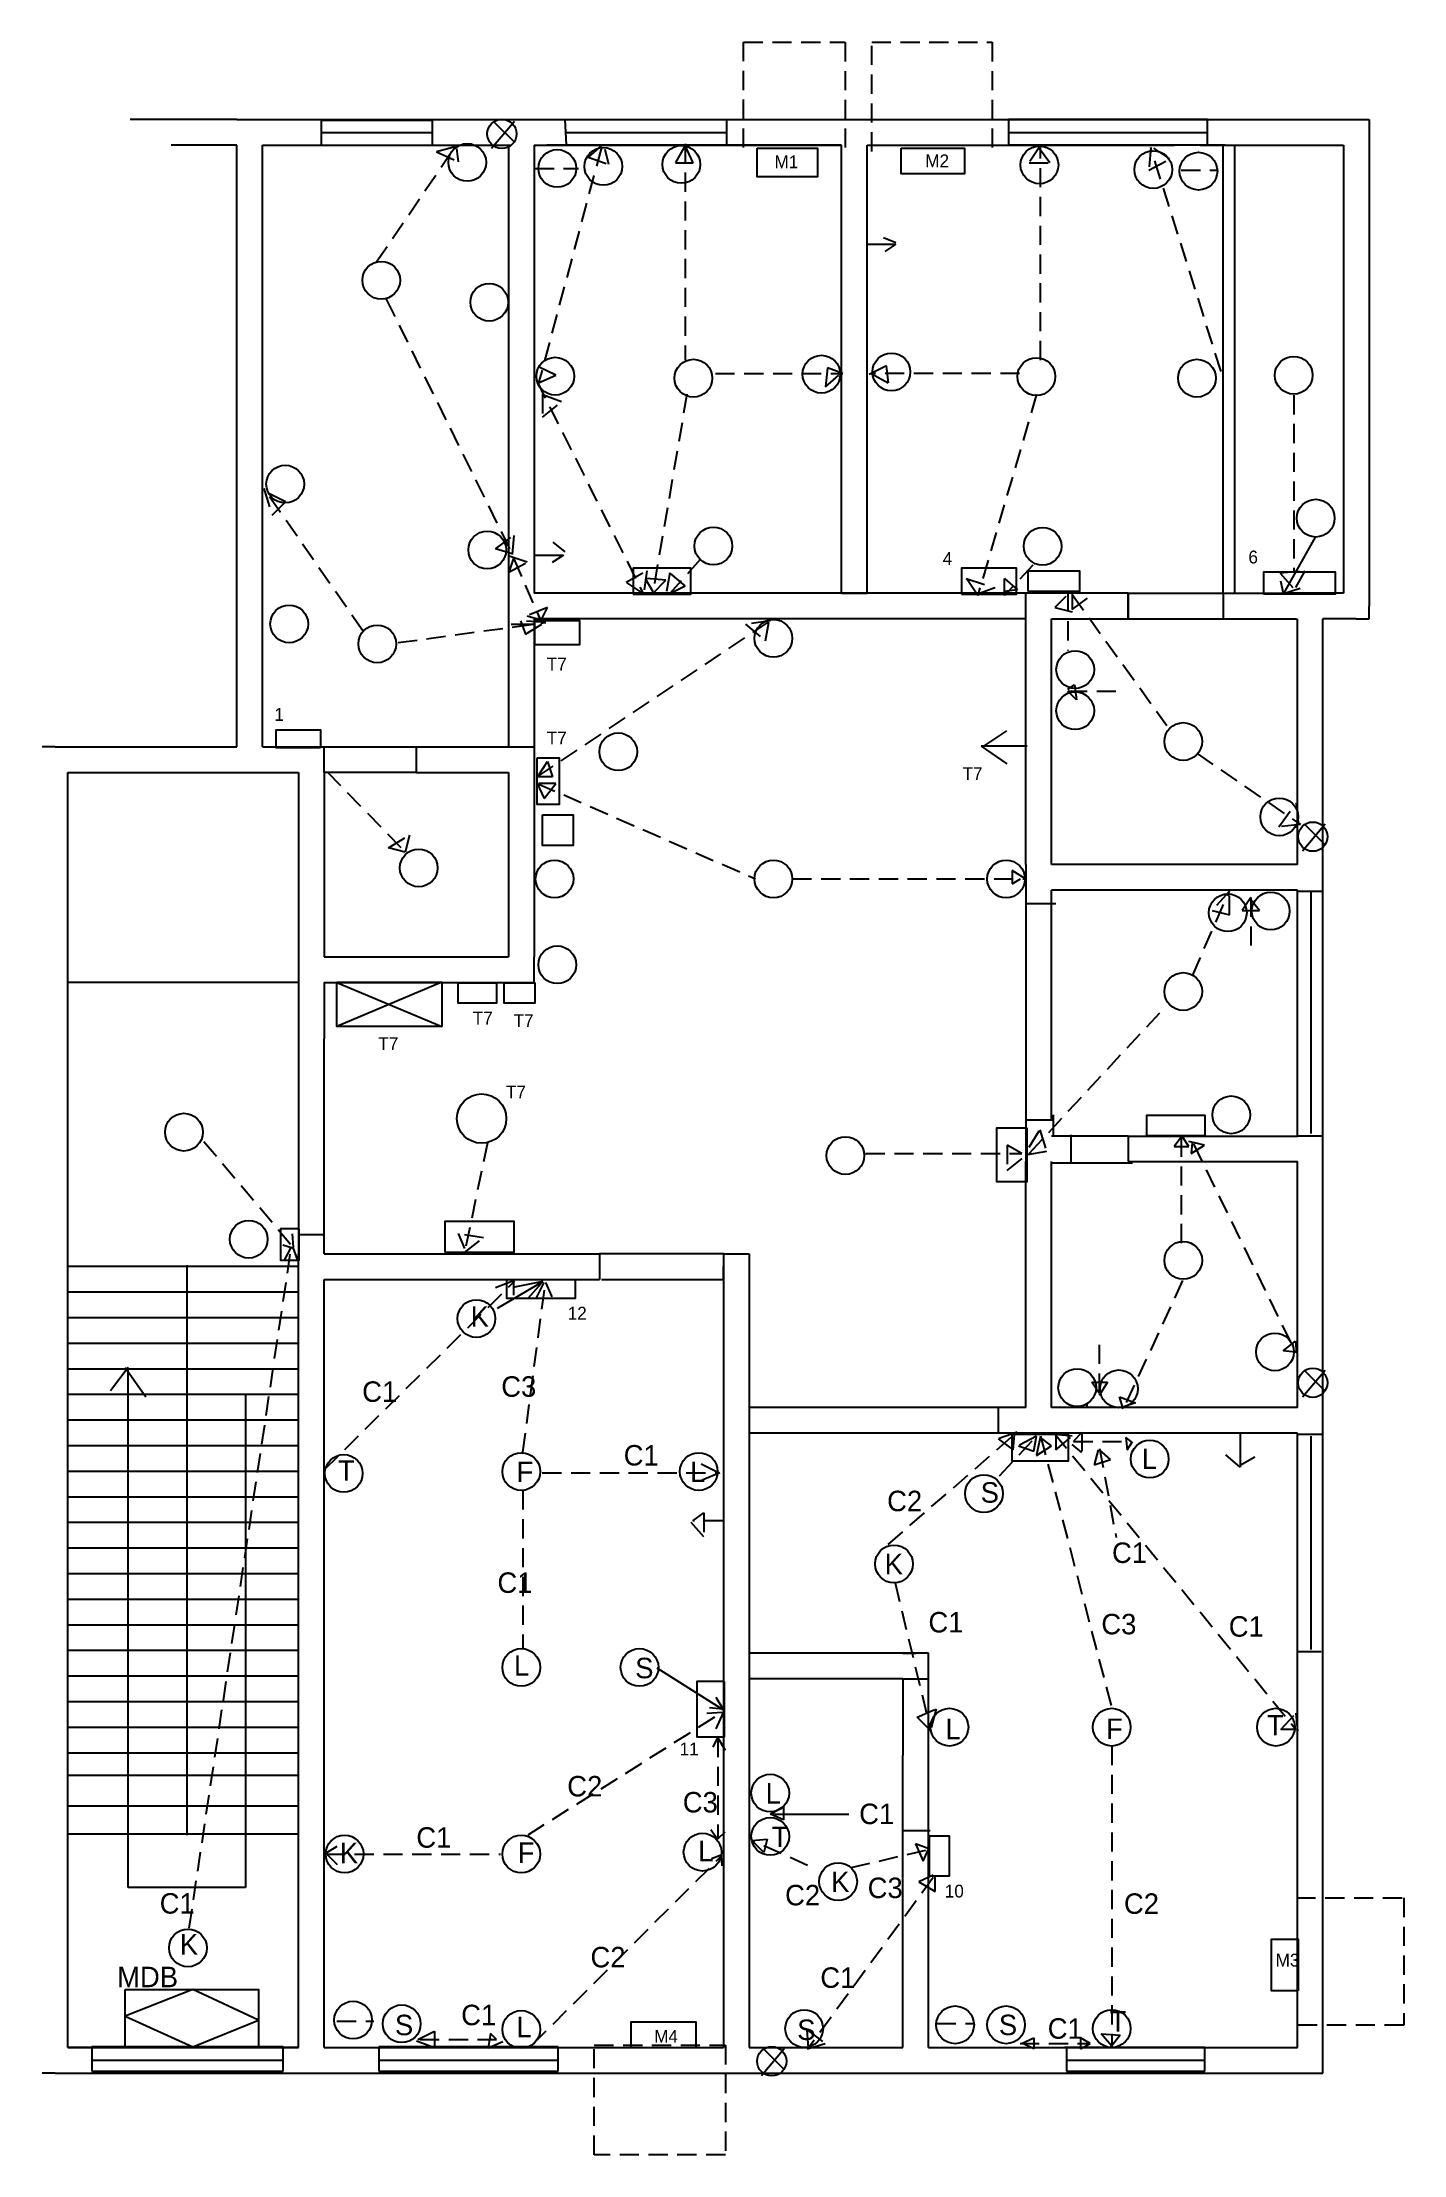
# Model space of a CAD drawing. Header units: inches. Extents: x -1271 to -740, y -450 to 375.
import ezdxf

# ---------------------------------------------------------------- set-up
doc = ezdxf.new("R2010")
doc.units = ezdxf.units.IN
doc.header["$LTSCALE"] = 30
doc.header["$MEASUREMENT"] = 0
doc.linetypes.add('HIDDEN', pattern=[0.375, 0.25, -0.125])

msp = doc.modelspace()

# ---------------------------------------------------------------- linework, layer by layer
at = {"linetype": 'HIDDEN'}
for p, q in [((-997.26, 334.23), (-997.26, 375.39)), ((-997.26, 375.39), (-957.53, 375.39)), ((-957.53, 375.39), (-957.53, 334.23)), ((-947.23, 332.76), (-947.23, 375.39)), ((-947.23, 375.39), (-900.14, 375.39)), ((-900.14, 375.39), (-900.14, 334.23)), ((-1195.04, 345.17), (-1190.04, 345.17)), ((-824.04, 340.17), (-816.14, 340.17)), ((-758.04, 345.17), (-753.04, 345.17)), ((-753.04, 345.17), (-753.04, 340.17)), ((-1140.66, 289.43), (-1109.87, 334.58)), ((-1109.87, 334.58), (-1117.08, 332.61)), ((-1117.08, 332.61), (-1108.56, 328.69)), ((-1108.56, 328.69), (-1109.22, 333.92)), ((-1052.77, 334.26), (-1077.26, 242.34)), ((-1052.77, 335), (-1057.96, 330.55)), ((-1057.96, 330.55), (-1049.8, 327.59)), ((-1049.8, 327.59), (-1051.28, 333.52)), ((-1020.11, 335), (-1023.83, 328.33)), ((-1020.11, 335.74), (-1020.11, 251.24)), ((-1016.98, 328.33), (-1020.11, 335)), ((-881.34, 335), (-885.79, 328.33)), ((-877.63, 328.33), (-882.08, 334.26)), ((-881.34, 251.24), (-881.34, 335)), ((-838.3, 334.26), (-839.04, 325.37)), ((-810.84, 246.79), (-838.3, 334.26)), ((-830.87, 329.81), (-837.55, 334.26)), ((-1078.74, 326.11), (-1061.66, 326.11)), ((-1023.83, 328.33), (-1016.98, 328.33)), ((-885.79, 328.33), (-877.63, 328.33)), ((-839.04, 325.37), (-830.87, 329.81)), ((-826.42, 325.37), (-812.32, 325.37)), ((-1136.73, 275.03), (-1087.6, 175.56)), ((-1070.58, 245.31), (-1079.48, 249.75)), ((-964.46, 248.27), (-965.2, 240.86)), ((-958.52, 246.05), (-964.46, 248.27)), ((-941.45, 249.01), (-948.87, 245.31)), ((-940.71, 242.34), (-941.45, 249.01)), ((-1078, 243.08), (-1036.44, 160.06)), ((-1077.26, 242.34), (-1070.58, 245.31)), ((-1008.24, 246.05), (-958.52, 246.05)), ((-965.2, 240.86), (-960, 245.31)), ((-889.5, 246.05), (-947.39, 246.05)), ((-947.39, 246.05), (-940.71, 242.34)), ((-1068.35, 234.93), (-1076.52, 237.89)), ((-1075.77, 237.89), (-1075.77, 229)), ((-1075.77, 229), (-1068.35, 234.93)), ((-1019.37, 237.89), (-1032.73, 160.06)), ((-882.82, 237.89), (-905.83, 159.31)), ((-782.45, 237.55), (-782.45, 168.86)), ((-1145.9, 145.46), (-1184.55, 201.09)), ((-1184.55, 201.09), (-1181.28, 190.62)), ((-1176.03, 195.85), (-1182.59, 199.12)), ((-1181.28, 190.62), (-1176.03, 195.85)), ((-1094.15, 177.53), (-1086.94, 182.76)), ((-1086.94, 182.76), (-1087.6, 174.91)), ((-1087.6, 175.56), (-1094.15, 177.53)), ((-1081.7, 172.29), (-1089.56, 174.91)), ((-1086.94, 174.26), (-1088.91, 168.37)), ((-1086.94, 173.6), (-1076.46, 149.39)), ((-1066.84, 176.29), (-1071.53, 180.19)), ((-1014.18, 173.4), (-1026.05, 160.06)), ((-1088.91, 168.37), (-1081.7, 172.29)), ((-1043.12, 164.5), (-1034.96, 168.95)), ((-1034.96, 168.95), (-1036.44, 159.31)), ((-1027.54, 165.24), (-1035.7, 165.99)), ((-1035.7, 165.99), (-1032.73, 160.8)), ((-1032.73, 160.06), (-1027.54, 165.24)), ((-1026.05, 168.21), (-1027.54, 159.31)), ((-1020.11, 163.02), (-1026.05, 168.21)), ((-905.83, 159.31), (-910.28, 165.99)), ((-910.28, 165.99), (-899.15, 162.28)), ((-884.31, 171.18), (-895.44, 159.31)), ((-895.44, 159.31), (-895.44, 165.99)), ((-895.44, 165.99), (-890.24, 161.54)), ((-787.83, 168.21), (-778.18, 168.95)), ((-782.64, 162.28), (-787.83, 168.21)), ((-778.18, 168.95), (-782.64, 160.8)), ((-1036.44, 160.06), (-1043.12, 164.5)), ((-1026.05, 160.06), (-1020.11, 163.02)), ((-899.15, 162.28), (-907.31, 159.31)), ((-890.24, 161.54), (-895.44, 160.8)), ((-871.47, 158.85), (-875.67, 154.65)), ((-870.63, 160.53), (-870.63, 137.86)), ((-868.95, 160.53), (-868.95, 153.81)), ((-868.95, 159.69), (-831.95, 108.47)), ((-868.95, 153.81), (-862.22, 158.85)), ((-824.04, 160.17), (-824.04, 160.08)), ((-776.04, 160.17), (-781.04, 160.17)), ((-1132.14, 140.88), (-1074.5, 148.74)), ((-1074.5, 148.74), (-1084.32, 149.39)), ((-1084.32, 149.39), (-1082.36, 144.15)), ((-1082.36, 144.15), (-1073.84, 149.39)), ((-1073.84, 154.62), (-1081.7, 151.35)), ((-1081.7, 151.35), (-1075.15, 149.39)), ((-1077.77, 88.53), (-986.71, 149.39)), ((-1076.46, 149.39), (-1073.84, 154.62)), ((-986.71, 149.39), (-996.54, 148.08)), ((-988.68, 141.54), (-987.37, 148.74)), ((-875.67, 154.65), (-868.95, 152.97)), ((-758.04, 150.17), (-753.04, 150.17)), ((-753.04, 150.17), (-753.04, 155.17)), ((-996.54, 148.08), (-988.68, 141.54)), ((-870.63, 122.74), (-868.1, 124.42)), ((-868.1, 124.42), (-867.26, 118.54)), ((-870.63, 121.9), (-850.45, 121.9)), ((-867.26, 118.54), (-870.63, 121.9)), ((-1077.12, 89.19), (-1073.84, 94.42)), ((-1073.84, 94.42), (-1071.88, 88.53)), ((-820.18, 97.55), (-779.83, 69.84)), ((-1159.84, 90.39), (-1129.33, 59.1)), ((-1071.88, 88.53), (-1077.77, 88.53)), ((-1077.77, 85.92), (-992.61, 48.62)), ((-1077.77, 85.92), (-1075.15, 80.03)), ((-1070.56, 85.92), (-1077.12, 85.92)), ((-1075.15, 80.03), (-1070.56, 85.92)), ((-788.24, 69), (-781.51, 78.23)), ((-781.51, 78.23), (-780.67, 70.68)), ((-779.83, 69.84), (-788.24, 69)), ((-1135.93, 60.74), (-1127.68, 65.69)), ((-1129.33, 59.1), (-1135.93, 60.74)), ((-1127.68, 65.69), (-1129.33, 59.1)), ((-887.14, 48.62), (-892.38, 51.89)), ((-892.38, 51.89), (-892.38, 46.65)), ((-978.2, 48.62), (-887.14, 48.62)), ((-892.38, 46.65), (-889.1, 48.62)), ((-821.87, 11.05), (-807.57, 43.8)), ((-807.57, 43.8), (-814.3, 36.25)), ((-807.57, 34.57), (-807.57, 42.96)), ((-799.17, 41.28), (-802.53, 36.25)), ((-799.17, 41.28), (-799.17, 20.14)), ((-814.3, 36.25), (-807.57, 34.57)), ((-802.53, 36.25), (-795.8, 36.25)), ((-795.8, 36.25), (-799.17, 40.44)), ((-885.76, -58.65), (-832.8, -1.54)), ((-885.76, -56.13), (-881.56, -49.41)), ((-881.56, -49.41), (-879.03, -57.81)), ((-1207.91, -53.91), (-1173.3, -94.97)), ((-1097.18, -54.55), (-1106.25, -97.37)), ((-888.61, -58.66), (-894.38, -55.37)), ((-894.38, -55.37), (-894.38, -65.25)), ((-826.31, -52.08), (-829.15, -55.86)), ((-829.15, -55.86), (-823.47, -55.86)), ((-826.31, -93.67), (-826.31, -52.08)), ((-823.47, -55.86), (-825.83, -52.08)), ((-817.32, -55.38), (-823.47, -53.97)), ((-822.05, -54.44), (-822.52, -58.69)), ((-822.52, -58.69), (-817.32, -55.38)), ((-821.57, -54.91), (-781.83, -136.21)), ((-949.61, -58.66), (-888.61, -58.66)), ((-894.38, -65.25), (-886.96, -59.49)), ((-879.03, -57.81), (-888.28, -59.49)), ((-1173.01, -95.25), (-1173.38, -90.03)), ((-1098.83, -91.6), (-1108.72, -89.96)), ((-1108.72, -89.96), (-1106.25, -95.72)), ((-1213.68, -361.26), (-1173.88, -95.79)), ((-1173.38, -95.62), (-1177.11, -94.51)), ((-1174.07, -95.69), (-1176.66, -100.3)), ((-1173.21, -95.41), (-1171.48, -100.01)), ((-1161.04, -97.83), (-1053.46, -97.83)), ((-1106.25, -97.37), (-1098.83, -91.6)), ((-1171.04, -407.83), (-1171.04, -102.83)), ((-1160.91, -182.14), (-1086.49, -108.43)), ((-1087.12, -108.43), (-1095.25, -111.55)), ((-1087.12, -108.43), (-1087.12, -114.05)), ((-1083.37, -175.27), (-1074.61, -109.05)), ((-1075.24, -109.05), (-1078.36, -115.3)), ((-1074.61, -109.05), (-1072.11, -114.68)), ((-825.83, -108.32), (-849.02, -158.43)), ((-786.56, -135.74), (-781.83, -131.96)), ((-781.83, -131.96), (-781.35, -136.68)), ((-858.48, -133.37), (-858.48, -151.81)), ((-781.83, -136.21), (-786.56, -135.74)), ((-858.48, -152.28), (-861.32, -148.03)), ((-861.32, -148.03), (-855.15, -148.03)), ((-855.15, -148.03), (-858.48, -153.23)), ((-849.02, -158.43), (-850.44, -153.7)), ((-850.44, -153.7), (-844.29, -156.06)), ((-844.29, -156.06), (-849.97, -157.95)), ((-940.78, -211.36), (-890.39, -167.45)), ((-890.39, -167.45), (-897.9, -170.13)), ((-897.9, -170.13), (-892, -174.41)), ((-897.36, -184.59), (-882.89, -169.06)), ((-892, -174.41), (-891.47, -168.52)), ((-882.89, -169.06), (-889.86, -172.81)), ((-889.86, -172.81), (-883.96, -174.95)), ((-883.96, -174.95), (-882.89, -169.06)), ((-881.28, -169.06), (-882.89, -176.56)), ((-882.89, -176.56), (-876.99, -172.81)), ((-881.28, -169.06), (-853.41, -275.62)), ((-876.99, -172.81), (-881.28, -169.59)), ((-875.92, -167.99), (-781.58, -283.65)), ((-875.39, -168.52), (-875.39, -174.41)), ((-875.39, -174.41), (-868.95, -169.06)), ((-868.95, -169.06), (-874.31, -168.52)), ((-865.2, -175.48), (-868.95, -172.27)), ((-868.42, -171.2), (-865.2, -167.45)), ((-868.42, -171.2), (-845.9, -171.2)), ((-865.2, -167.45), (-865.2, -175.48)), ((-845.9, -171.2), (-848.05, -169.59)), ((-848.05, -169.59), (-847.51, -174.41)), ((-847.51, -174.41), (-845.37, -171.2)), ((-1007.07, -183.39), (-1014.58, -179.64)), ((-858.77, -174.41), (-860.38, -180.3)), ((-860.38, -180.3), (-853.94, -178.16)), ((-858.23, -173.88), (-851.8, -208.68)), ((-853.94, -178.16), (-858.23, -174.41)), ((-1075.86, -183.39), (-1007.7, -183.39)), ((-1006.45, -183.39), (-1013.95, -186.51)), ((-1083.37, -190.26), (-1083.37, -252.1)), ((-1012.7, -208.38), (-1018.33, -202.13)), ((-1017.08, -202.13), (-1012.7, -199.01)), ((-1005.2, -202.13), (-1017.08, -202.13)), ((-1012.7, -199.01), (-1012.7, -208.38)), ((-938.1, -226.35), (-924.17, -284.18)), ((-1081.4, -324.77), (-1005.64, -276.97)), ((-1005.64, -276.97), (-1011.62, -277.37)), ((-1005.24, -276.97), (-1008.03, -283.35)), ((-929.53, -278.83), (-922.02, -275.62)), ((-924.17, -284.18), (-929.53, -278.83)), ((-922.02, -275.62), (-924.17, -283.65)), ((-787.47, -283.65), (-781.58, -277.22)), ((-781.58, -277.22), (-781.04, -284.18)), ((-1007.23, -286.53), (-1009.23, -290.52)), ((-1007.23, -286.93), (-1007.23, -325.96)), ((-1007.23, -286.93), (-1004.44, -291.71)), ((-781.58, -283.65), (-787.47, -283.65)), ((-853.41, -290.07), (-853.41, -407.34)), ((-986.76, -316.75), (-981.65, -313.77)), ((-981.65, -318.87), (-986.76, -316.75)), ((-981.65, -313.77), (-981.65, -318.87)), ((-1160.35, -331.94), (-1155.96, -329.15)), ((-1007.23, -326.76), (-1010.03, -322.78)), ((-1007.23, -326.36), (-1004.44, -323.57)), ((-994, -326.96), (-988.04, -326.53)), ((-972.28, -336.75), (-994, -326.96)), ((-989.32, -331.64), (-994, -326.96)), ((-988.04, -326.53), (-989.32, -331.64)), ((-924.57, -330.36), (-930.11, -328.24)), ((-930.11, -328.24), (-927.13, -335.04)), ((-1160.35, -332.34), (-1092.17, -332.34)), ((-1159.95, -332.34), (-1155.96, -336.32)), ((-1079.59, -406.65), (-1005.54, -332.68)), ((-1005.95, -332.74), (-1009.72, -334.12)), ((-1005.95, -332.74), (-1005.76, -336.9)), ((-955.24, -337.6), (-924.57, -330.36)), ((-927.13, -335.04), (-925, -330.36)), ((-923.18, -341.5), (-971.9, -408.01)), ((-923.29, -340.57), (-928.83, -343.13)), ((-928.83, -343.13), (-922.44, -346.96)), ((-922.44, -346.96), (-922.44, -340.57)), ((-781.4, -349.41), (-739.51, -349.41)), ((-739.51, -349.41), (-739.51, -399.16)), ((-1156.02, -397.54), (-1141.63, -397.54)), ((-1124.38, -404.76), (-1117.92, -401.52)), ((-1117.92, -401.52), (-1117.92, -407.99)), ((-1096.09, -402.33), (-1096.9, -407.99)), ((-1093.66, -404.76), (-1096.09, -402.33)), ((-971.9, -408.01), (-972.44, -400.98)), ((-972.44, -400.98), (-965.4, -406.39)), ((-921.87, -398.52), (-907.17, -398.52)), ((-888.79, -406.27), (-883.96, -404.13)), ((-883.96, -404.13), (-883.96, -408.41)), ((-861.98, -406.27), (-865.74, -404.13)), ((-865.74, -404.13), (-865.74, -408.41)), ((-853.41, -407.34), (-857.7, -402.52)), ((-857.7, -402.52), (-850.19, -403.06)), ((-850.19, -403.06), (-853.94, -407.88)), ((-739.51, -399.16), (-781.4, -399.16)), ((-1117.92, -407.99), (-1126.81, -404.76)), ((-1123.58, -404.76), (-1093.66, -404.76)), ((-1096.9, -407.99), (-1091.24, -405.56)), ((-965.4, -406.39), (-972.44, -408.55)), ((-889.32, -406.27), (-861.98, -406.27)), ((-883.96, -408.41), (-888.25, -406.27)), ((-865.74, -408.41), (-861.98, -406.27)), ((-776.04, -417.83), (-771.04, -417.83)), ((-771.04, -417.83), (-771.04, -412.83))]:
    msp.add_line(p, q, dxfattribs=at)
for p, q in [((-1195.04, 345.17), (-1236.69, 345.17)), ((-1190.04, 345.17), (-1166.04, 345.17)), ((-1166.04, 345.17), (-1084.04, 345.17)), ((-1162.18, 344.77), (-1162.18, 335.2)), ((-1118.64, 344.77), (-1162.18, 344.77)), ((-1162.18, 340.17), (-1118.64, 340.17)), ((-1118.64, 335.2), (-1118.64, 344.77)), ((-1086.74, 344.43), (-1095.65, 333.92)), ((-1094.84, 344.43), (-1086.74, 336.35)), ((-1084.04, 345.17), (-954.04, 345.17)), ((-1067, 345.23), (-1066.57, 335.31)), ((-1066.78, 340.17), (-1003.96, 340.17)), ((-1003.96, 344.8), (-1003.96, 335.31)), ((-954.04, 345.17), (-824.04, 345.17)), ((-893.86, 345.23), (-893.86, 335.31)), ((-816.14, 345.23), (-893.86, 345.23)), ((-893.86, 340.17), (-824.04, 340.17)), ((-824.04, 345.17), (-758.04, 345.17)), ((-816.14, 335.31), (-816.14, 345.23)), ((-753.04, 340.17), (-753.04, 155.17)), ((-1195.04, 335.17), (-1220.71, 335.17)), ((-1195.04, 100.17), (-1195.04, 335.17)), ((-1185.04, 100.17), (-1185.04, 335.17)), ((-1185.04, 335.17), (-1166.04, 335.17)), ((-1166.04, 335.17), (-1087.95, 335.17)), ((-1162.18, 335.2), (-1118.64, 335.2)), ((-1089.04, 335.17), (-1089.04, 160.17)), ((-1079.04, 335.17), (-959.04, 335.17)), ((-1079.04, 335.17), (-1079.04, 170.17)), ((-959.04, 335.17), (-1074.04, 335.17)), ((-959.04, 160.17), (-959.04, 335.17)), ((-949.04, 335.17), (-829.04, 335.17)), ((-949.04, 160.17), (-949.04, 335.17)), ((-893.86, 335.31), (-816.14, 335.31)), ((-834.71, 335.31), (-809.23, 335.31)), ((-819.04, 335.17), (-763.04, 335.17)), ((-810.12, 335.17), (-810.12, 160.15)), ((-805.46, 160.15), (-805.46, 335.04)), ((-763.04, 335.17), (-763.04, 160.17)), ((-937.74, 297.05), (-942.62, 299)), ((-948.96, 296.56), (-937.74, 296.56)), ((-937.74, 296.56), (-942.13, 293.64)), ((-774.07, 182.07), (-786.44, 160.05)), ((-1078.74, 175.06), (-1067.52, 175.06)), ((-1067.52, 175.06), (-1071.91, 172.13)), ((-1079.04, 170.17), (-1079.04, 160.17)), ((-1089.04, 160.17), (-1089.04, 136.17)), ((-887.04, 160.17), (-1079.04, 160.17)), ((-959.04, 160.17), (-949.04, 160.17)), ((-887.04, 150.17), (-887.04, 160.17)), ((-877.04, 160.17), (-887.04, 160.17)), ((-847.04, 160.17), (-877.04, 160.17)), ((-847.04, 160.17), (-786.04, 160.17)), ((-847.04, 160.17), (-847.04, 150.17)), ((-847.04, 150.17), (-847.04, 160.17)), ((-809.94, 150.13), (-809.94, 160.05)), ((-786.44, 160.05), (-787.52, 164.88)), ((-786.44, 160.05), (-779.99, 162.2)), ((-781.04, 160.17), (-786.04, 160.17)), ((-763.04, 160.17), (-776.04, 160.17)), ((-887.04, 150.17), (-1079.04, 150.17)), ((-1079.04, 150.17), (-1079.04, 100.17)), ((-887.04, 54.17), (-887.04, 150.17)), ((-877.04, 54.17), (-877.04, 150.17)), ((-877.04, 150.17), (-847.04, 150.17)), ((-847.04, 150.17), (-786.04, 150.17)), ((-786.04, 150.17), (-781.4, 150.17)), ((-781.04, 54.17), (-781.04, 150.17)), ((-771.04, 49.17), (-771.04, 150.17)), ((-758.04, 150.17), (-771.04, 150.17)), ((-1078.78, 147.92), (-1088.03, 147.92)), ((-1089.04, 136.17), (-1089.04, 100.17)), ((-1266.04, 100.17), (-1271.04, 100.17)), ((-1266.04, 100.17), (-1195.04, 100.17)), ((-1185.04, 100.17), (-1161.04, 100.17)), ((-1161.04, 100.17), (-1125.04, 100.23)), ((-1161.04, 90.17), (-1161.04, 100.17)), ((-1125.04, 100.17), (-1089.04, 100.17)), ((-1125.04, 100.17), (-1125.04, 90.17)), ((-1089.04, 100.17), (-1079.04, 100.17)), ((-1079.04, 100.17), (-1079.04, 90.17)), ((-886.55, 100.48), (-904.47, 100.48)), ((-904.47, 100.48), (-894.52, 93.52)), ((-903.48, 100.48), (-894.52, 106.45)), ((-1261.04, 13.17), (-1261.04, 90.17)), ((-1261.04, 90.17), (-1190.04, 90.17)), ((-1190.04, 90.17), (-1185.04, 90.17)), ((-1190.04, 90.17), (-1171.04, 90.17)), ((-1171.04, 90.17), (-1171.04, 8.17)), ((-1161.04, 90.17), (-1161.04, 18.17)), ((-1125.04, 90.17), (-1161.04, 90.17)), ((-1125.04, 90.17), (-1089.04, 90.17)), ((-1089.04, 90.17), (-1089.04, 18.17)), ((-1079.04, 90.17), (-1079.04, 18.17)), ((-770.14, 69.95), (-779.04, 59.44)), ((-778.23, 69.95), (-770.14, 61.87)), ((-887.04, 54.17), (-887.04, 44.17)), ((-781.04, 54.17), (-877.04, 54.17)), ((-887.04, 44.17), (-887.04, -3.83)), ((-781.04, 44.17), (-877.04, 44.17)), ((-877.04, -3.83), (-877.04, 44.17)), ((-781.05, 43.84), (-771.12, 43.84)), ((-781.04, -51.83), (-781.04, 44.17)), ((-775.63, -50.89), (-775.63, 43.84)), ((-771.04, -56.83), (-771.04, 49.17)), ((-887.02, 38.97), (-875.36, 38.97)), ((-1161.04, 18.17), (-1089.04, 18.17)), ((-1079.04, 8.17), (-1079.04, 18.17)), ((-1261.04, -102.83), (-1261.04, 13.17)), ((-1115.01, 8.27), (-1156.08, -9.09)), ((-1171.04, 8.17), (-1261.01, 8.17)), ((-1171.04, 8.17), (-1171.04, -12.61)), ((-1161.04, 8.17), (-1089.04, 8.17)), ((-1161.04, 8.17), (-1161.04, -13.83)), ((-1156.08, 8.17), (-1115.01, -9.09)), ((-1089.04, 8.17), (-1079.04, 8.17)), ((-887.04, -3.83), (-887.04, -61.83)), ((-877.04, -45.47), (-877.04, -3.83)), ((-1171.04, -12.61), (-1171.04, -97.83)), ((-1161.04, -97.83), (-1161.04, -13.83)), ((-886.73, -45.47), (-876.79, -45.47)), ((-876.33, -43.54), (-876.33, -51.31)), ((-847.04, -51.83), (-876.97, -51.83)), ((-869.53, -51.31), (-869.53, -61.99)), ((-847.04, -51.83), (-781.04, -51.83)), ((-847.04, -51.83), (-847.04, -61.83)), ((-781.05, -51.79), (-771.12, -51.79)), ((-771.04, -162.83), (-771.04, -56.83)), ((-887.04, -157.83), (-887.04, -61.83)), ((-877.04, -157.83), (-877.04, -61.83)), ((-845.41, -62.38), (-876.97, -62.38)), ((-847.04, -61.83), (-781.04, -61.83)), ((-781.04, -157.83), (-781.04, -61.83)), ((-1170.77, -90.23), (-1161.4, -90.23)), ((-1171.04, -102.83), (-1171.04, -97.83)), ((-1161.04, -97.83), (-1053.46, -97.83)), ((-1053.46, -97.83), (-1053.46, -107.83)), ((-1004.96, -97.83), (-1053.46, -97.83)), ((-1004.96, -107.92), (-1004.96, -97.83)), ((-1004.96, -97.83), (-995.04, -97.83)), ((-995.04, -97.83), (-995.04, -102.83)), ((-1261.04, -407.83), (-1261.04, -102.83)), ((-1171.04, -102.83), (-1261.04, -102.83)), ((-1214.6, -102.21), (-1214.6, -292.09)), ((-1171.04, -407.83), (-1171.04, -102.83)), ((-1005.04, -107.83), (-1005.04, -102.83)), ((-995.04, -102.83), (-995.04, -407.83)), ((-1171.04, -112.83), (-1261.04, -112.83)), ((-1161.04, -407.83), (-1161.04, -107.83)), ((-1161.04, -107.83), (-1053.46, -107.83)), ((-1093.36, -119.02), (-1075.57, -108.65)), ((-1075.57, -108.65), (-1086.69, -110.87)), ((-1076.31, -109.39), (-1081.5, -115.32)), ((-1052.77, -107.92), (-1004.96, -107.92)), ((-1005.04, -107.83), (-1005.04, -407.83)), ((-1171.04, -122.83), (-1261.04, -122.83)), ((-1171.04, -132.83), (-1261.04, -132.83)), ((-1171.04, -142.83), (-1261.04, -142.83)), ((-1237.49, -142.24), (-1244.36, -151.39)), ((-1238.64, -142.24), (-1230.62, -153.68)), ((-1237.49, -309.25), (-1237.49, -142.24)), ((-770.14, -143.35), (-779.04, -153.85)), ((-778.23, -143.35), (-770.14, -151.43)), ((-1171.04, -152.83), (-1261.04, -152.83)), ((-1191.71, -152.54), (-1191.71, -309.25)), ((-863.21, -156.15), (-863.21, -157.77)), ((-1171.04, -162.83), (-1261.04, -162.83)), ((-947.04, -157.83), (-995.13, -157.83)), ((-887.04, -157.83), (-947.04, -157.83)), ((-897.84, -158), (-897.84, -168.08)), ((-781.04, -157.83), (-877.04, -157.83)), ((-781.04, -157.83), (-877.04, -157.83)), ((-771.04, -258.83), (-771.04, -162.83)), ((-1171.04, -172.83), (-1261.04, -172.83)), ((-947.04, -167.83), (-995.13, -167.83)), ((-781.04, -167.83), (-947.04, -167.83)), ((-803.33, -168.27), (-803.33, -181.21)), ((-781.04, -258.83), (-781.04, -167.83)), ((-780.67, -168.27), (-770.96, -168.27)), ((-775.81, -169.08), (-775.81, -252.34)), ((-803.33, -181.21), (-808.99, -176.36)), ((-803.33, -180.4), (-797.66, -177.17)), ((-1171.04, -182.83), (-1261.04, -182.83)), ((-1171.04, -192.83), (-1261.04, -192.83)), ((-1171.04, -202.83), (-1261.04, -202.83)), ((-1171.04, -212.83), (-1261.04, -212.83)), ((-1171.04, -222.83), (-1261.04, -222.83)), ((-1171.04, -232.83), (-1261.04, -232.83)), ((-1171.04, -242.83), (-1261.04, -242.83)), ((-1171.04, -252.83), (-1261.04, -252.83)), ((-935.04, -253.83), (-995.04, -253.83)), ((-935.04, -253.83), (-930.04, -253.83)), ((-930.04, -253.83), (-935.04, -253.83)), ((-925.04, -253.83), (-930.04, -253.83)), ((-925.04, -293.83), (-925.04, -253.83)), ((-780.67, -253.15), (-771.77, -253.15)), ((-1171.04, -262.83), (-1261.04, -262.83)), ((-1031.09, -259.55), (-1004.99, -276.1)), ((-935.04, -263.83), (-995.04, -263.83)), ((-935.04, -263.83), (-930.04, -263.83)), ((-935.04, -263.83), (-935.04, -293.83)), ((-930.88, -263.86), (-925.01, -263.86)), ((-781.04, -407.83), (-781.04, -258.83)), ((-771.04, -412.83), (-771.04, -258.83)), ((-1004.99, -276.1), (-1008, -271.08)), ((-1171.04, -272.83), (-1261.04, -272.83)), ((-1010.51, -275.09), (-1005.5, -275.59)), ((-1171.04, -282.83), (-1261.04, -282.83)), ((-1171.04, -292.83), (-1261.04, -292.83)), ((-1214.6, -292.09), (-1214.6, -324.87)), ((-935.04, -407.83), (-935.04, -293.83)), ((-925.04, -407.83), (-925.04, -293.83)), ((-1171.04, -301.55), (-1261.04, -301.55)), ((-1237.49, -345.29), (-1237.49, -309.25)), ((-1191.71, -309.25), (-1191.71, -345.29)), ((-1171.04, -313.57), (-1261.04, -313.57)), ((-986.76, -316.75), (-956.09, -316.75)), ((-1171.04, -324.58), (-1261.04, -324.58)), ((-934.79, -323.13), (-924.36, -323.13)), ((-1191.71, -345.29), (-1237.49, -345.29)), ((-1191.71, -345.29), (-1237.49, -345.29)), ((-1212.27, -385.17), (-1238.65, -395.56)), ((-1186.68, -397.15), (-1212.27, -385.17)), ((-1238.65, -395.56), (-1212.27, -407.54)), ((-1212.27, -407.54), (-1186.68, -397.15)), ((-1261.04, -407.83), (-1171.04, -407.83)), ((-1171.04, -407.83), (-1261.04, -407.83)), ((-1251.65, -407.59), (-1251.65, -417.12)), ((-1176.95, -407.59), (-1251.65, -407.59)), ((-1176.95, -417.12), (-1176.95, -407.59)), ((-1161.04, -407.83), (-1005.04, -407.83)), ((-1139.59, -407.59), (-1139.59, -417.12)), ((-1069.65, -407.59), (-1139.59, -407.59)), ((-1069.65, -417.12), (-1069.65, -407.59)), ((-995.04, -407.83), (-935.04, -407.83)), ((-995.04, -407.83), (-935.04, -407.83)), ((-981.36, -408.35), (-990.26, -418.86)), ((-989.45, -408.35), (-981.36, -416.44)), ((-925.04, -407.83), (-781.04, -407.83)), ((-817.12, -407.79), (-871.89, -407.79)), ((-871.17, -407.79), (-871.17, -417.15)), ((-817.12, -417.15), (-817.12, -407.79)), ((-1266.04, -417.83), (-1271.04, -417.83)), ((-1266.04, -417.83), (-1166.04, -417.83)), ((-1251.65, -412.83), (-1176.95, -412.83)), ((-1251.65, -417.12), (-1176.95, -417.12)), ((-1166.04, -417.83), (-1000.04, -417.83)), ((-1139.59, -412.83), (-1069.65, -412.83)), ((-1139.59, -417.12), (-1069.65, -417.12)), ((-1000.04, -417.83), (-930.04, -417.83)), ((-930.04, -417.83), (-776.04, -417.83)), ((-871.17, -412.83), (-817.12, -412.83)), ((-871.17, -417.15), (-817.12, -417.15))]:
    msp.add_line(p, q)
for points in [[(-991.98, 334.06), (-968.36, 334.06), (-968.36, 322.82), (-991.98, 322.82)], [(-935.73, 334.06), (-910.98, 334.06), (-910.98, 323.95), (-935.73, 323.95)], [(-1040.36, 159.87), (-1017.86, 159.87), (-1017.86, 169.98), (-1040.36, 169.98)], [(-912.1, 159.87), (-890.73, 159.87), (-890.73, 169.98), (-912.1, 169.98)], [(-886.23, 160.99), (-865.98, 160.99), (-865.98, 168.86), (-886.23, 168.86)], [(-794.27, 159.98), (-766.16, 159.98), (-766.16, 168.41), (-794.27, 168.41)], [(-1078.68, 149.48), (-1061.31, 149.48), (-1061.31, 140.01), (-1078.68, 140.01)], [(-1162.4, 99.78), (-1179.77, 99.78), (-1179.77, 106.88), (-1162.4, 106.88)], [(-1077.89, 95.83), (-1069.21, 95.83), (-1069.21, 77.69), (-1077.89, 77.69)], [(-1075.75, 73.63), (-1063.8, 73.63), (-1063.8, 61.69), (-1075.75, 61.69)], [(-1156.08, 8.27), (-1115.01, 8.27), (-1115.01, -9.09), (-1156.08, -9.09)], [(-1108.62, 7.98), (-1093.68, 7.98), (-1093.68, 0.02), (-1108.62, 0.02)], [(-1090.69, 7.98), (-1078.74, 7.98), (-1078.74, 0.02), (-1090.69, 0.02)], [(-886.55, -48.72), (-898.5, -48.72), (-898.5, -69.61), (-886.55, -69.61)], [(-817.18, -51.79), (-839.76, -51.79), (-839.76, -43.67), (-817.18, -43.67)], [(-1170.77, -88.07), (-1177.97, -88.07), (-1177.97, -100.31), (-1170.77, -100.31)], [(-1113.82, -97.13), (-1086.78, -97.13), (-1086.78, -85.24), (-1113.82, -85.24)], [(-1089.65, -107.91), (-1062.97, -107.91), (-1062.97, -115.32), (-1089.65, -115.32)], [(-892.35, -168.27), (-870.5, -168.27), (-870.5, -178.78), (-892.35, -178.78)], [(-1004.66, -264.94), (-1015.48, -264.94), (-1015.48, -286.56), (-1004.66, -286.56)], [(-924.68, -325.11), (-916.98, -325.11), (-916.98, -340.89), (-924.68, -340.89)], [(-780.67, -385.72), (-791.19, -385.72), (-791.19, -365.51), (-780.67, -365.51)], [(-1238.65, -385.17), (-1186.68, -385.17), (-1186.68, -407.54), (-1238.65, -407.54)], [(-1041.24, -407.86), (-1015.75, -407.86), (-1015.75, -398), (-1041.24, -398)]]:
    msp.add_lwpolyline(points, close=True)
msp.add_lwpolyline([(-1055.51, -406.96), (-1004.36, -406.96), (-1004.36, -449.73), (-1055.51, -449.73)], close=True, dxfattribs=at)
for centre, radius in [((-1091.6, 339.58), 5.72), ((-1105.12, 328.45), 7.37), ((-1069.97, 326.11), 7.37), ((-1052, 326.89), 7.37), ((-1021.54, 327.67), 7.37), ((-881.72, 327.48), 7.37), ((-837.29, 325.65), 7.37), ((-819.64, 325.04), 7.37), ((-1138.71, 282.41), 7.37), ((-1096.52, 273.83), 7.37), ((-1070.75, 244.96), 7.37), ((-1016.85, 244.18), 7.37), ((-966.86, 245.74), 7.37), ((-939.55, 246.61), 7.37), ((-882.94, 244.79), 7.37), ((-820.24, 244.18), 7.37), ((-782.46, 245.32), 7.37), ((-1176.2, 202.82), 7.37), ((-773.87, 189.5), 7.37), ((-1097.31, 177.07), 7.37), ((-1009.04, 178.63), 7.37), ((-880.5, 178.51), 7.37), ((-1174.64, 148.2), 7.37), ((-985.61, 142.56), 7.37), ((-1140.27, 140.4), 7.37), ((-867.78, 130.35), 7.37), ((-867.78, 114.3), 7.37), ((-825.6, 102.26), 7.37), ((-1046.18, 98.27), 7.37), ((-788.1, 72.83), 7.37), ((-775, 65.1), 5.72), ((-1124.05, 52.89), 7.37), ((-1071.05, 48.57), 7.37), ((-985.61, 48.57), 7.37), ((-894.76, 48.57), 7.37), ((-808.19, 35.38), 7.37), ((-791.45, 36.05), 7.37), ((-1069.97, 15.08), 7.37), ((-825.6, 4.61), 7.37), ((-1099.51, -45.03), 9.62), ((-806.85, -43.55), 7.37), ((-1215.72, -50.32), 7.37), ((-957.49, -59.46), 7.37), ((-1190.42, -92.14), 7.37), ((-825.6, -100.39), 7.37), ((-1101.54, -123.13), 7.37), ((-789.78, -136.16), 7.37), ((-866.99, -150.1), 7.37), ((-850.71, -150.57), 7.37), ((-775, -148.2), 5.72), ((-838.68, -178), 7.37), ((-1153.34, -183.61), 7.37), ((-1084.03, -182.88), 7.37), ((-1014.73, -182.88), 7.37), ((-903.4, -191.5), 7.37), ((-938.52, -218.98), 7.37), ((-1084.03, -259.4), 7.37), ((-1037.87, -259.4), 7.37), ((-916.86, -282.72), 7.37), ((-853.51, -282.72), 7.37), ((-789.41, -282.72), 7.37), ((-986.85, -308.47), 7.37), ((-986.85, -325.4), 7.37), ((-1153.02, -332.27), 7.37), ((-1084.03, -332.27), 7.37), ((-1013.27, -331.54), 7.37), ((-960.33, -343.06), 7.37), ((-1214.16, -368.94), 7.37), ((-1149.69, -397.13), 7.37), ((-1130.72, -398.58), 7.37), ((-1084.03, -400.77), 7.37), ((-973.59, -400.46), 7.37), ((-914.65, -398.99), 7.37), ((-894.76, -398.99), 7.37), ((-853.51, -400.46), 7.37), ((-986.22, -413.2), 5.72)]:
    msp.add_circle(centre, radius)

# ---------------------------------------------------------------- texts
at = {"char_height": 5, "width": 15.2855, "attachment_point": 1}
for s, insert in [('M1', (-985.17, 331.19)), ('M2', (-926.3, 331.57)), ('4', (-919.49, 176.24)), ('6', (-800.15, 176.83)), ('T7', (-1074.09, 135)), ('1', (-1180.41, 115.34)), ('T7', (-1074.09, 106.15)), ('T7', (-911.76, 92.22)), ('T7', (-1102.98, -3.28)), ('T7', (-1087.04, -4.27)), ('T7', (-1139.82, -13.22)), ('T7', (-1090.03, -32.13)), ('12', (-1065.91, -118.53)), ('11', (-1022.2, -288.73)), ('10', (-918.69, -344.26)), ('M3', (-789.51, -371.22)), ('M4', (-1032.14, -400.97))]:
    msp.add_mtext(s, dxfattribs=dict(at, insert=insert))
at = {"linetype": 'HIDDEN', "char_height": 8, "width": 8.0844, "attachment_point": 1}
for s, insert in [('K', (-1103.8, -118.31)), ('C1', (-1146.14, -147.66)), ('C3', (-1091.85, -145.67)), ('C1', (-1044.04, -172.53)), ('T', (-1155.6, -178.5)), ('F', (-1085.87, -179)), ('L', (-1018.14, -179)), ('L', (-841.76, -173.89)), ('S', (-904.68, -187.05)), ('C2', (-941.2, -190.37)), ('C1', (-853.39, -210.59)), ('C1', (-1093.34, -222.28)), ('K', (-942.15, -215)), ('C1', (-925.08, -237.74)), ('C3', (-857.57, -238.46)), ('C1', (-807.81, -239.39)), ('L', (-1086.87, -254.62)), ('S', (-1039.56, -255.62)), ('L', (-918.44, -279.43)), ('F', (-855.71, -279.35)), ('T', (-792.93, -277.95)), ('C2', (-1066.09, -301.78)), ('L', (-988.63, -304.54)), ('C3', (-1020.97, -308.04)), ('C1', (-952.11, -312.59)), ('C1', (-1125.01, -321.81)), ('T', (-986.26, -321.59)), ('K', (-1154.88, -327.89)), ('F', (-1085.38, -327.75)), ('L', (-1014.96, -327.1)), ('C2', (-981.04, -344.33)), ('K', (-963.02, -339.12)), ('C3', (-948.79, -341.49)), ('C1', (-1225.2, -347.55)), ('C2', (-848.74, -347.64)), ('K', (-1217.36, -363.57)), ('C2', (-1057.01, -368.55)), ('MDB', (-1241.8, -376.29)), ('C1', (-967.28, -376.55)), ('S', (-1133.36, -395.05)), ('C1', (-1107.49, -391.14)), ('L', (-1085.94, -395.84)), ('S', (-897.57, -395.02)), ('T', (-854.32, -393.63)), ('S', (-976.3, -396.92)), ('C1', (-878.5, -396.42))]:
    msp.add_mtext(s, dxfattribs=dict(at, insert=insert))

doc.saveas('drawing.dxf')
